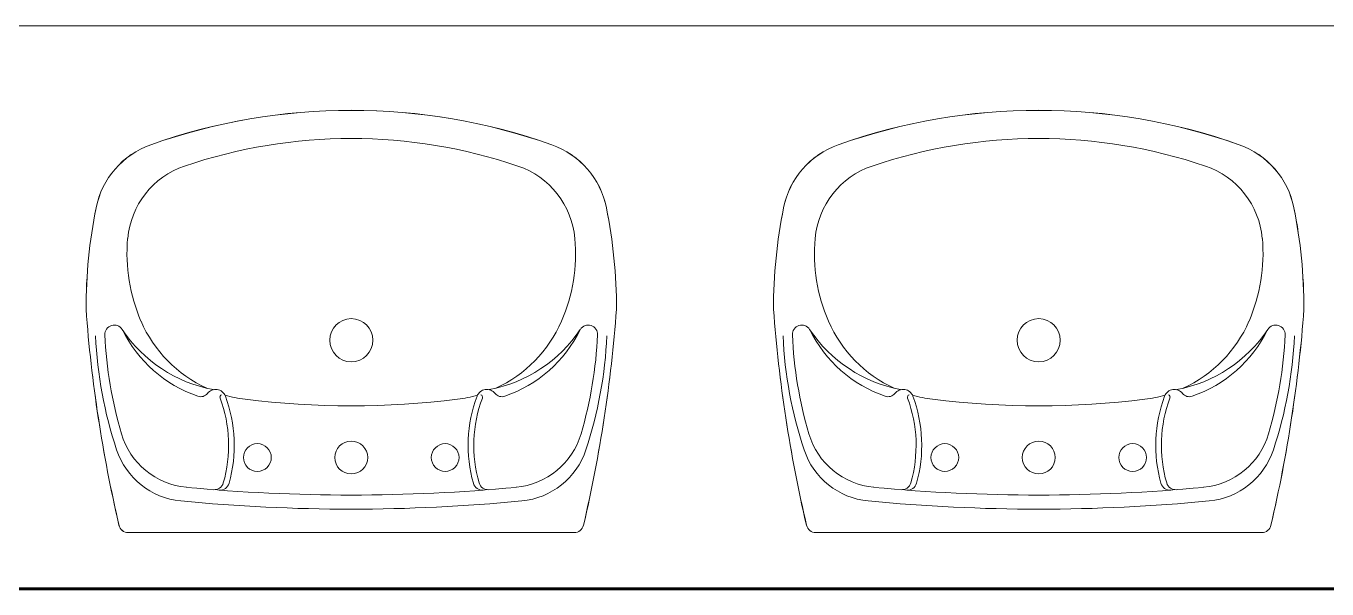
# Model space of a CAD drawing. Header units: millimetres. Extents: x 72 to 2826, y -203 to 794.
# Drawn here: x 1784.574 to 1785.96, y 365.58 to 366.18 of the extents above; entities that cross this region are included whole.
import ezdxf

# ---------------------------------------------------------------- set-up
doc = ezdxf.new("R2010")
doc.units = ezdxf.units.MM
doc.layers.add('envolvente', color=164, linetype='Continuous', lineweight=60)
doc.layers.add('mobiliario', color=252, linetype='Continuous', lineweight=9)

msp = doc.modelspace()

# ---------------------------------------------------------------- linework, layer by layer
at = {"layer": 'envolvente'}
msp.add_line((1787.0239, 365.5801), (1782.9239, 365.5801), dxfattribs=at)
at = {"layer": 'mobiliario'}
for p, q in [((1787.0239, 366.1801), (1782.9239, 366.1801)), ((1784.6827, 365.6402), (1785.1578, 365.6402)), ((1785.4149, 365.6402), (1785.8901, 365.6402))]:
    msp.add_line(p, q, dxfattribs=at)
for points in [[(1784.7067, 366.0536, 0.264015), (1784.6485, 365.9864, 0.049575), (1784.6378, 365.8782, 0.038872), (1784.6729, 365.648, 0.348533), (1784.6827, 365.6402), (1785.1578, 365.6402, 0.348533), (1785.1676, 365.648, 0.038872), (1785.2028, 365.8782, 0.049575), (1785.192, 365.9864, 0.264015), (1785.1338, 366.0536, 0.171738), (1784.7067, 366.0536)], [(1785.439, 366.0536, 0.264015), (1785.3808, 365.9864, 0.049575), (1785.37, 365.8782, 0.038872), (1785.4052, 365.648, 0.348533), (1785.4149, 365.6402), (1785.8901, 365.6402, 0.348533), (1785.8998, 365.648, 0.038872), (1785.935, 365.8782, 0.049575), (1785.9243, 365.9864, 0.264015), (1785.866, 366.0536, 0.171738), (1785.439, 366.0536)]]:
    msp.add_lwpolyline(points, format="xyb", dxfattribs=at)
for centre in [(1784.8203, 365.7202), (1785.0203, 365.7202), (1785.5525, 365.7202), (1785.7525, 365.7202)]:
    msp.add_circle(centre, 0.0148, dxfattribs=at)
for centre, radius, start, end in [((1784.9203, 365.4502), 0.64, 70.5104, 109.4896), ((1785.6525, 365.4502), 0.64, 70.5104, 109.4896), ((1784.9203, 365.5102), 0.55, 71.1661, 108.8339), ((1785.6525, 365.5102), 0.55, 71.1661, 108.8339), ((1784.7368, 365.9687), 0.09, 109.4896, 168.6475), ((1785.1038, 365.9687), 0.09, 11.3525, 70.5104), ((1785.469, 365.9687), 0.09, 109.4896, 168.6475), ((1785.836, 365.9687), 0.09, 11.3525, 70.5104), ((1784.7718, 365.9456), 0.09, 108.8339, 174.8891), ((1785.0688, 365.9456), 0.09, 5.1109, 71.1661), ((1785.504, 365.9456), 0.09, 108.8339, 174.8891), ((1785.801, 365.9456), 0.09, 5.1109, 71.1661), ((1785.1878, 365.8782), 0.55, 168.6475, 180), ((1784.6528, 365.8782), 0.55, 0, 11.3525), ((1785.92, 365.8782), 0.55, 168.6475, 180), ((1785.385, 365.8782), 0.55, 0, 11.3525), ((1784.8623, 365.9375), 0.1809, 174.8891, 203.4394), ((1784.9783, 365.9375), 0.1809, 336.5606, 5.1109), ((1785.5945, 365.9375), 0.1809, 174.8891, 203.4394), ((1785.7105, 365.9375), 0.1809, 336.5606, 5.1109), ((1786.1337, 365.9889), 1.5, 184.235, 193.1394), ((1784.8248, 365.9212), 0.14, 203.4394, 245.334), ((1784.9203, 365.8452), 0.023, 90, 270), ((1784.9203, 365.8452), 0.023, 270, 90), ((1785.0158, 365.9212), 0.14, 294.666, 336.5606), ((1783.7069, 365.9889), 1.5, 346.8606, 355.765), ((1786.8659, 365.9889), 1.5, 184.235, 193.1394), ((1785.557, 365.9212), 0.14, 203.4394, 245.334), ((1785.6525, 365.8452), 0.023, 90, 270), ((1785.6525, 365.8452), 0.023, 270, 90), ((1785.748, 365.9212), 0.14, 294.666, 336.5606), ((1784.4391, 365.9889), 1.5, 346.8606, 355.765), ((1784.6679, 365.8514), 0.01, 32.5846, 182.4693), ((1784.8012, 365.9399), 0.15, 213.6383, 259.2468), ((1784.8024, 365.9179), 0.14, 206.0639, 250.9983), ((1785.0393, 365.9399), 0.15, 280.7532, 326.3617), ((1785.0382, 365.9179), 0.14, 289.0017, 333.9361), ((1785.1727, 365.8514), 0.01, 357.5307, 147.4154), ((1785.4001, 365.8514), 0.01, 32.5846, 182.4693), ((1785.5334, 365.9399), 0.15, 213.6383, 259.2468), ((1785.5346, 365.9179), 0.14, 206.0639, 250.9983), ((1785.7716, 365.9399), 0.15, 280.7532, 326.3617), ((1785.7704, 365.9179), 0.14, 289.0017, 333.9361), ((1785.9049, 365.8514), 0.01, 357.5307, 147.4154), ((1785.0975, 365.87), 0.45, 182.5492, 198.3376), ((1785.0975, 365.87), 0.44, 182.4693, 196.4432), ((1784.743, 365.87), 0.44, 343.5568, 357.5307), ((1784.743, 365.87), 0.45, 341.6624, 357.4508), ((1785.8297, 365.87), 0.45, 182.5492, 198.3376), ((1785.8297, 365.87), 0.44, 182.4693, 196.4432), ((1785.4753, 365.87), 0.44, 343.5568, 357.5307), ((1785.4753, 365.87), 0.45, 341.6624, 357.4508), ((1784.7598, 365.7942), 0.00918, 250.9983, 322.2053), ((1784.7758, 365.7817), 0.0111, 20.4496, 142.2053), ((1784.7831, 365.7846), 0.00272, 111.2388, 200.4961), ((1784.6457, 365.7332), 0.144, 343.8307, 20.4961), ((1784.8248, 365.9212), 0.14, 253.7957, 262.7821), ((1784.6457, 365.7332), 0.15, 344.3432, 20.4496), ((1784.9203, 366.6752), 0.9, 262.7821, 277.2179), ((1785.0158, 365.9212), 0.14, 277.2179, 286.2043), ((1785.1948, 365.7332), 0.15, 159.5504, 195.6568), ((1785.1948, 365.7332), 0.144, 159.5039, 196.1693), ((1785.0647, 365.7817), 0.0111, 37.7947, 159.5504), ((1785.0574, 365.7846), 0.00272, 339.5039, 68.7612), ((1785.0808, 365.7942), 0.00918, 217.7947, 289.0017), ((1785.492, 365.7942), 0.00918, 250.9983, 322.2053), ((1785.5081, 365.7817), 0.0111, 20.4496, 142.2053), ((1785.5154, 365.7846), 0.00272, 111.2388, 200.4961), ((1785.3779, 365.7332), 0.144, 343.8307, 20.4961), ((1785.557, 365.9212), 0.14, 253.7957, 262.7821), ((1785.3779, 365.7332), 0.15, 344.3432, 20.4496), ((1785.6525, 366.6752), 0.9, 262.7821, 277.2179), ((1785.748, 365.9212), 0.14, 277.2179, 286.2043), ((1785.9271, 365.7332), 0.15, 159.5504, 195.6568), ((1785.9271, 365.7332), 0.144, 159.5039, 196.1693), ((1785.797, 365.7817), 0.0111, 37.7947, 159.5504), ((1785.7897, 365.7846), 0.00272, 339.5039, 68.7612), ((1785.813, 365.7942), 0.00918, 217.7947, 289.0017), ((1784.7522, 365.7681), 0.08, 196.4432, 264.6574), ((1785.0883, 365.7681), 0.08, 275.3426, 343.5568), ((1785.4844, 365.7681), 0.08, 196.4432, 264.6574), ((1785.8206, 365.7681), 0.08, 275.3426, 343.5568), ((1784.7463, 365.7536), 0.08, 198.3376, 264.5139), ((1784.9203, 365.7202), 0.0175, 90, 270), ((1784.9203, 365.7202), 0.0175, 270, 90), ((1785.0943, 365.7536), 0.08, 275.4861, 341.6624), ((1785.4785, 365.7536), 0.08, 198.3376, 264.5139), ((1785.6525, 365.7202), 0.0175, 90, 270), ((1785.6525, 365.7202), 0.0175, 270, 90), ((1785.8265, 365.7536), 0.08, 275.4861, 341.6624), ((1784.9203, 367.5652), 1.885, 264.6574, 275.3426), ((1784.7744, 365.6959), 0.01, 265.5375, 343.8307), ((1784.7805, 365.6954), 0.01, 265.7246, 344.3432), ((1785.06, 365.6954), 0.01, 195.6568, 274.2754), ((1785.0661, 365.6959), 0.01, 196.1693, 274.4625), ((1785.6525, 367.5652), 1.885, 264.6574, 275.3426), ((1785.5066, 365.6959), 0.01, 265.5375, 343.8307), ((1785.5127, 365.6954), 0.01, 265.7246, 344.3432), ((1785.7923, 365.6954), 0.01, 195.6568, 274.2754), ((1785.7984, 365.6959), 0.01, 196.1693, 274.4625), ((1784.9203, 367.5652), 1.9, 264.5139, 275.4861), ((1785.6525, 367.5652), 1.9, 264.5139, 275.4861), ((1784.6827, 365.6502), 0.01, 193.1394, 270), ((1785.1578, 365.6502), 0.01, 270, 346.8606), ((1785.4149, 365.6502), 0.01, 193.1394, 270), ((1785.8901, 365.6502), 0.01, 270, 346.8606)]:
    msp.add_arc(centre, radius, start, end, dxfattribs=at)

doc.saveas('drawing.dxf')
